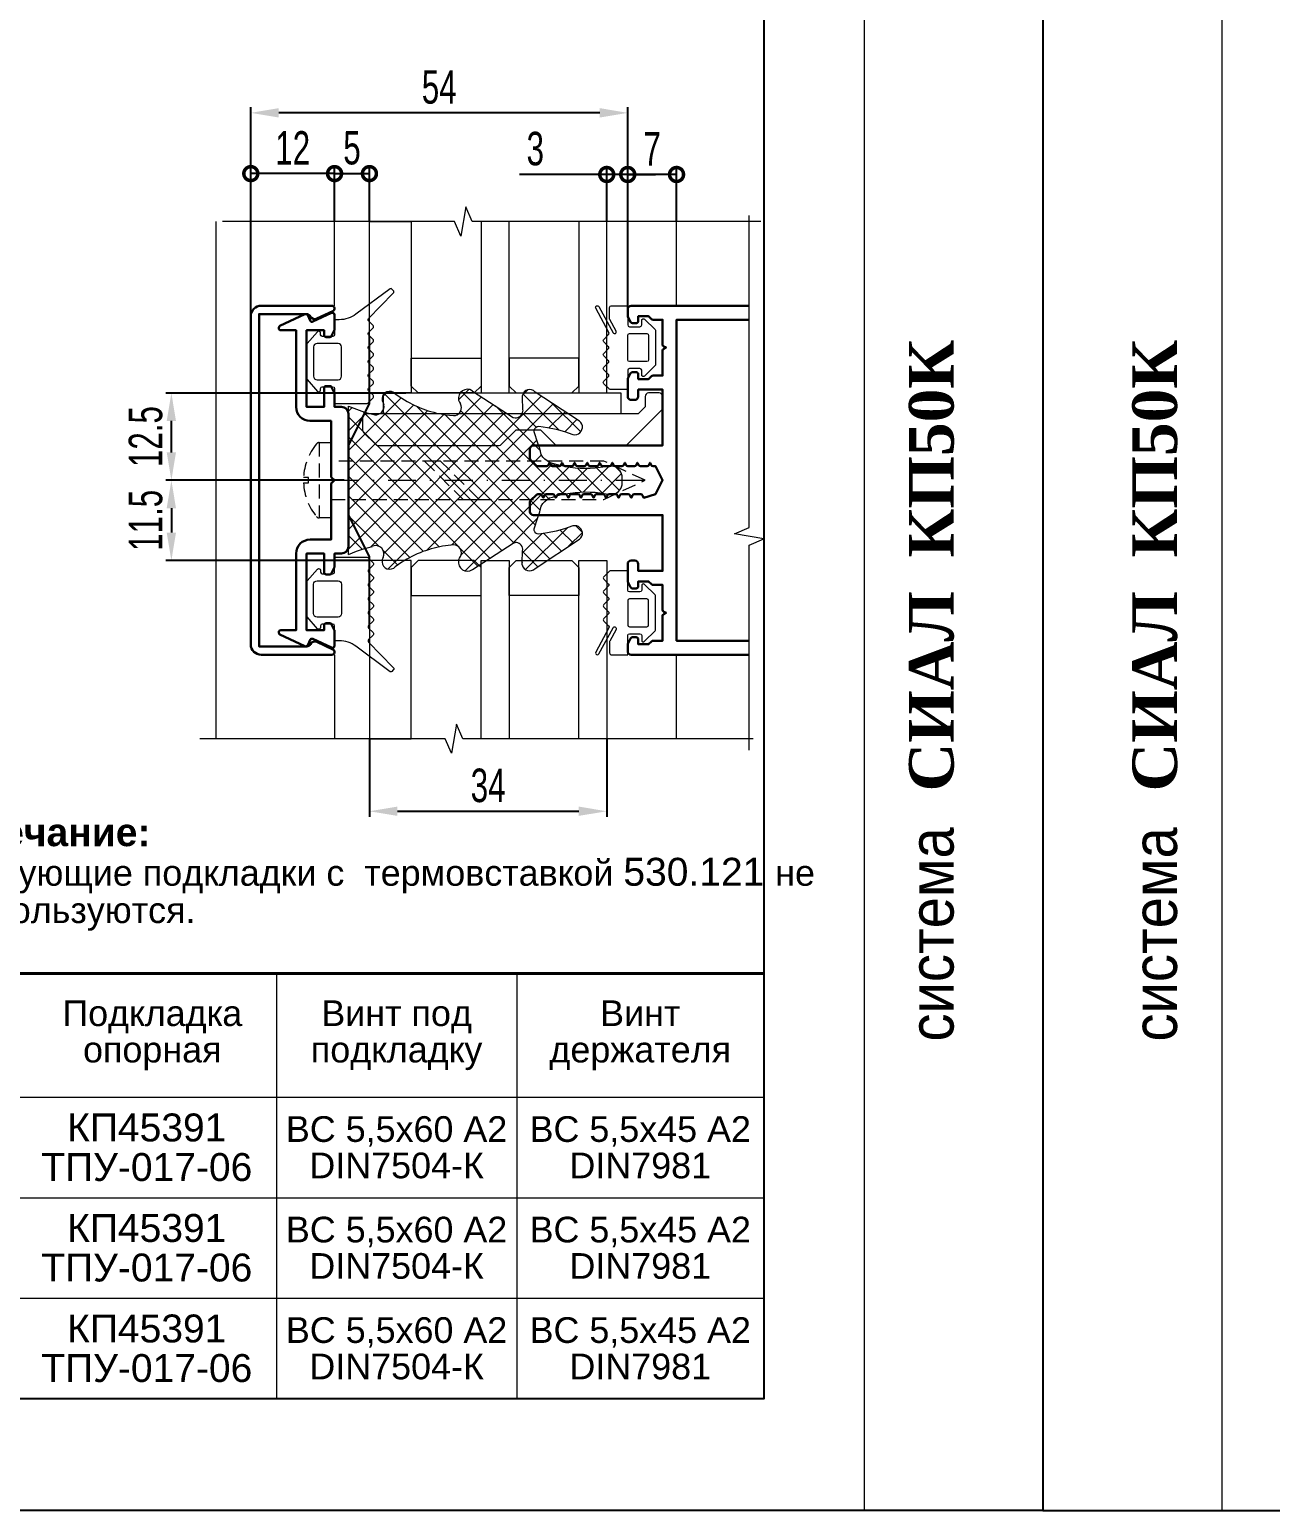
# Model space of a CAD drawing. Extents: x -37 to 8820, y -336 to 478.
# Drawn here: x 3059.3 to 3170.4, y 0 to 132.6 of the extents above; entities that cross this region are included whole.
import ezdxf
from ezdxf.enums import TextEntityAlignment as Align

# ---------------------------------------------------------------- set-up
doc = ezdxf.new("R2010")
doc.units = 0
doc.header["$LTSCALE"] = 5
doc.linetypes.add('DASHDOT', pattern=[1, 0.5, -0.25, 0, -0.25])
doc.linetypes.add('HIDDEN', pattern=[0.375, 0.25, -0.125])
doc.layers.get('0').update_dxf_attribs({"linetype": 'CONTINUOUS', "lineweight": 30})
doc.layers.get('DEFPOINTS').update_dxf_attribs({"linetype": 'CONTINUOUS'})
for name, color, linetype, lineweight in [('1', 6, 'DASHDOT', 13), ('2', 3, 'HIDDEN', 13), ('Dimentions', 5, 'CONTINUOUS', 15), ('Glass', 5, 'CONTINUOUS', 20), ('Ал подклад', 7, 'CONTINUOUS', 20), ('Герлен', 7, 'CONTINUOUS', 60), ('Зигзаг', 1, 'CONTINUOUS', 15), ('Конструкции', 252, 'CONTINUOUS', 20), ('Подкладки', 1, 'CONTINUOUS', 20), ('Рамки', 1, 'CONTINUOUS', 15), ('Текстовый', 7, 'CONTINUOUS', 9), ('Уплотнители', 1, 'CONTINUOUS', 20), ('Штриховка', 1, 'CONTINUOUS', 5)]:
    doc.layers.add(name, color=color, linetype=linetype, lineweight=lineweight)
doc.layers.add('Скрытые', color=14, linetype='CONTINUOUS', plot=False)
doc.styles.add('3', font='RUSS.SHX', dxfattribs={"width": 0.7, "height": 3})
doc.styles.add('Каталожный', font='arial.ttf', dxfattribs={"height": 2.5})
doc.styles.add('Фирм', font='arial.ttf', dxfattribs={"height": 3.5})
doc.styles.add('Фирм5', font='timesbd.ttf', dxfattribs={"height": 4})
doc.dimstyles.new('MX1_6', dxfattribs={"dimtxt": 3, "dimasz": 2.5, "dimexe": 0.5, "dimexo": 0, "dimgap": 0.8, "dimtad": 1, "dimlfac": 1.6, "dimdsep": 46, "dimtxsty": '3', "dimcen": 0, "dimclrd": 256, "dimclre": 256, "dimclrt": 256, "dimaunit": 1, "dimadec": 0, "dimazin": 0, "dimtfac": 1, "dimtmove": 0, "dimatfit": 1, "dimfxl": 1, "dimtvp": 1, "dimtolj": 1, "dimtzin": 0, "dimarcsym": 0})

# ---------------------------------------------------------------- blocks, each defined once
blk = doc.blocks.new('_DotSmall')
at = {"color": 0, "linetype": 'ByBlock', "const_width": 0.5}
blk.add_lwpolyline([(-0.0625, 0, 1), (0.0625, 0, 1)], format="xyb", close=True, dxfattribs=at)
blk = doc.blocks.new('*D1274')
at = {"layer": 'DEFPOINTS', "color": 0, "linetype": 'Continuous', "transparency": 16777216}
for p in [(3079.07, 119.7), (3086.57, 115.4), (3079.07, 105.45)]:
    blk.add_point(p, dxfattribs=at)
at = {"layer": 'Dimentions', "linetype": 'Continuous', "lineweight": -2, "transparency": 16777216}
for p, q in [((3079.07, 105.45), (3079.07, 120.2)), ((3086.57, 119.7), (3079.07, 119.7)), ((3086.57, 115.4), (3086.57, 120.2))]:
    blk.add_line(p, q, dxfattribs=at)
at = {"layer": 'Dimentions', "linetype": 'Continuous', "lineweight": -2, "transparency": 16777216, "xscale": 2.5, "yscale": 2.5, "zscale": 2.5, "rotation": 180}
blk.add_blockref('_DotSmall', (3079.07, 119.7), dxfattribs=at)
at = {"layer": 'Dimentions', "linetype": 'Continuous', "lineweight": -2, "transparency": 16777216, "xscale": 2.5, "yscale": 2.5, "zscale": 2.5}
blk.add_blockref('_DotSmall', (3086.57, 119.7), dxfattribs=at)
at = {"layer": 'Dimentions', "linetype": 'Continuous', "transparency": 16777216, "insert": (3082.82, 122), "char_height": 3, "attachment_point": 5, "style": '3'}
blk.add_mtext('\\A1;12', dxfattribs=at)
blk = doc.blocks.new('*D1275')
at = {"layer": 'DEFPOINTS', "color": 0, "linetype": 'Continuous', "transparency": 16777216}
for p in [(3112.82, 119.62), (3110.94, 115.4), (3112.82, 107.55)]:
    blk.add_point(p, dxfattribs=at)
at = {"layer": 'Dimentions', "linetype": 'Continuous', "lineweight": -2, "transparency": 16777216}
for p, q in [((3110.94, 119.62), (3103.14, 119.62)), ((3110.94, 115.4), (3110.94, 120.12)), ((3112.82, 119.62), (3110.94, 119.62)), ((3112.82, 107.55), (3112.82, 120.12)), ((3112.82, 119.62), (3115.32, 119.62))]:
    blk.add_line(p, q, dxfattribs=at)
at = {"layer": 'Dimentions', "linetype": 'Continuous', "lineweight": -2, "transparency": 16777216, "xscale": 2.5, "yscale": 2.5, "zscale": 2.5}
blk.add_blockref('_DotSmall', (3110.94, 119.62), dxfattribs=at)
at = {"layer": 'Dimentions', "linetype": 'Continuous', "lineweight": -2, "transparency": 16777216, "xscale": 2.5, "yscale": 2.5, "zscale": 2.5, "rotation": 180}
blk.add_blockref('_DotSmall', (3112.82, 119.62), dxfattribs=at)
at = {"layer": 'Dimentions', "linetype": 'Continuous', "transparency": 16777216, "insert": (3104.54, 121.92), "char_height": 3, "attachment_point": 5, "style": '3'}
blk.add_mtext('\\A1;3', dxfattribs=at)
blk = doc.blocks.new('*D1276')
at = {"layer": 'DEFPOINTS', "color": 0, "linetype": 'Continuous', "transparency": 16777216}
for p in [(3079.07, 125.14), (3079.07, 115.4), (3112.82, 115.4)]:
    blk.add_point(p, dxfattribs=at)
at = {"layer": 'Dimentions', "linetype": 'Continuous', "lineweight": -2, "transparency": 16777216}
for p, q in [((3079.07, 115.4), (3079.07, 125.64)), ((3110.32, 125.14), (3081.57, 125.14)), ((3112.82, 115.4), (3112.82, 125.64))]:
    blk.add_line(p, q, dxfattribs=at)
at = {"layer": 'Dimentions', "linetype": 'Continuous', "transparency": 16777216}
for points in [[(3081.57, 125.56), (3081.57, 124.72), (3079.07, 125.14)], [(3110.32, 125.56), (3110.32, 124.72), (3112.82, 125.14)]]:
    blk.add_solid(points, dxfattribs=at)
at = {"layer": 'Dimentions', "linetype": 'Continuous', "transparency": 16777216, "insert": (3095.94, 127.44), "char_height": 3, "attachment_point": 5, "style": '3'}
blk.add_mtext('\\A1;54', dxfattribs=at)
blk = doc.blocks.new('*D1277')
at = {"layer": 'DEFPOINTS', "color": 0, "linetype": 'Continuous', "transparency": 16777216}
for p in [(3089.69, 69.09), (3110.94, 69.09), (3110.94, 62.6)]:
    blk.add_point(p, dxfattribs=at)
at = {"layer": 'Dimentions', "linetype": 'Continuous', "lineweight": -2, "transparency": 16777216}
for p, q in [((3089.69, 69.09), (3089.69, 62.1)), ((3110.94, 69.09), (3110.94, 62.1)), ((3092.19, 62.6), (3108.44, 62.6))]:
    blk.add_line(p, q, dxfattribs=at)
at = {"layer": 'Dimentions', "linetype": 'Continuous', "transparency": 16777216}
for points in [[(3092.19, 63.02), (3092.19, 62.19), (3089.69, 62.6)], [(3108.44, 63.02), (3108.44, 62.19), (3110.94, 62.6)]]:
    blk.add_solid(points, dxfattribs=at)
at = {"layer": 'Dimentions', "linetype": 'Continuous', "transparency": 16777216, "insert": (3100.32, 64.9), "char_height": 3, "attachment_point": 5, "style": '3'}
blk.add_mtext('\\A1;34', dxfattribs=at)
blk = doc.blocks.new('*D1278')
at = {"layer": 'DEFPOINTS', "color": 0, "linetype": 'Continuous', "transparency": 16777216}
for p in [(3089.69, 119.7), (3086.57, 115.4), (3089.69, 115.4)]:
    blk.add_point(p, dxfattribs=at)
at = {"layer": 'Dimentions', "linetype": 'Continuous', "lineweight": -2, "transparency": 16777216}
for p, q in [((3086.57, 115.4), (3086.57, 120.2)), ((3086.57, 119.7), (3089.69, 119.7)), ((3089.69, 115.4), (3089.69, 120.2))]:
    blk.add_line(p, q, dxfattribs=at)
at = {"layer": 'Dimentions', "linetype": 'Continuous', "lineweight": -2, "transparency": 16777216, "xscale": 2.5, "yscale": 2.5, "zscale": 2.5, "rotation": 180}
blk.add_blockref('_DotSmall', (3086.57, 119.7), dxfattribs=at)
at = {"layer": 'Dimentions', "linetype": 'Continuous', "lineweight": -2, "transparency": 16777216, "xscale": 2.5, "yscale": 2.5, "zscale": 2.5}
blk.add_blockref('_DotSmall', (3089.69, 119.7), dxfattribs=at)
at = {"layer": 'Dimentions', "linetype": 'Continuous', "transparency": 16777216, "insert": (3088.13, 122), "char_height": 3, "attachment_point": 5, "style": '3'}
blk.add_mtext('\\A1;5', dxfattribs=at)
blk = doc.blocks.new('*D1279')
at = {"layer": 'DEFPOINTS', "color": 0, "linetype": 'Continuous', "transparency": 16777216}
for p in [(3112.82, 119.62), (3112.82, 115.4), (3117.19, 115.4)]:
    blk.add_point(p, dxfattribs=at)
at = {"layer": 'Dimentions', "linetype": 'Continuous', "lineweight": -2, "transparency": 16777216}
for p, q in [((3112.82, 115.4), (3112.82, 120.12)), ((3117.19, 119.62), (3112.82, 119.62)), ((3117.19, 115.4), (3117.19, 120.12))]:
    blk.add_line(p, q, dxfattribs=at)
at = {"layer": 'Dimentions', "linetype": 'Continuous', "lineweight": -2, "transparency": 16777216, "xscale": 2.5, "yscale": 2.5, "zscale": 2.5, "rotation": 180}
blk.add_blockref('_DotSmall', (3112.82, 119.62), dxfattribs=at)
at = {"layer": 'Dimentions', "linetype": 'Continuous', "lineweight": -2, "transparency": 16777216, "xscale": 2.5, "yscale": 2.5, "zscale": 2.5}
blk.add_blockref('_DotSmall', (3117.19, 119.62), dxfattribs=at)
at = {"layer": 'Dimentions', "linetype": 'Continuous', "transparency": 16777216, "insert": (3115, 121.92), "char_height": 3, "attachment_point": 5, "style": '3'}
blk.add_mtext('\\A1;7', dxfattribs=at)
blk = doc.blocks.new('*D1282')
at = {"layer": 'DEFPOINTS', "color": 0, "linetype": 'Continuous', "transparency": 16777216}
for p in [(3071.96, 100.05), (3092.95, 100.05), (3087.43, 92.24)]:
    blk.add_point(p, dxfattribs=at)
at = {"layer": 'Dimentions', "linetype": 'Continuous', "lineweight": -2, "transparency": 16777216}
for p, q in [((3092.95, 100.05), (3071.46, 100.05)), ((3071.96, 94.74), (3071.96, 97.55)), ((3087.43, 92.24), (3071.46, 92.24))]:
    blk.add_line(p, q, dxfattribs=at)
at = {"layer": 'Dimentions', "linetype": 'Continuous', "transparency": 16777216}
for points in [[(3071.54, 97.55), (3072.37, 97.55), (3071.96, 100.05)], [(3071.54, 94.74), (3072.37, 94.74), (3071.96, 92.24)]]:
    blk.add_solid(points, dxfattribs=at)
at = {"layer": 'Dimentions', "linetype": 'Continuous', "transparency": 16777216, "insert": (3069.66, 96.15), "char_height": 3, "attachment_point": 5, "rotation": 90, "style": '3'}
blk.add_mtext('\\A1;12.5', dxfattribs=at)
blk = doc.blocks.new('*D1283')
at = {"layer": 'DEFPOINTS', "color": 0, "linetype": 'Continuous', "transparency": 16777216}
for p in [(3087.43, 92.24), (3071.96, 85.05), (3089.69, 85.05)]:
    blk.add_point(p, dxfattribs=at)
at = {"layer": 'Dimentions', "linetype": 'Continuous', "lineweight": -2, "transparency": 16777216}
for p, q in [((3087.43, 92.24), (3071.46, 92.24)), ((3071.96, 89.74), (3071.96, 87.55)), ((3089.69, 85.05), (3071.46, 85.05))]:
    blk.add_line(p, q, dxfattribs=at)
at = {"layer": 'Dimentions', "linetype": 'Continuous', "transparency": 16777216}
for points in [[(3071.54, 89.74), (3072.37, 89.74), (3071.96, 92.24)], [(3071.54, 87.55), (3072.37, 87.55), (3071.96, 85.05)]]:
    blk.add_solid(points, dxfattribs=at)
at = {"layer": 'Dimentions', "linetype": 'Continuous', "transparency": 16777216, "insert": (3069.66, 88.65), "char_height": 3, "attachment_point": 5, "rotation": 90, "style": '3'}
blk.add_mtext('\\A1;11.5', dxfattribs=at)
blk = doc.blocks.new('1')
at = {"layer": 'Уплотнители'}
blk.add_line((0, -6.64), (0, 6.64), dxfattribs=at)
for points in [[(11.11, 7.99), (14.75, 5.62), (14.91, 5.58)], [(0, 6.64), (0.71, 6.35), (1.43, 6.11), (2.16, 5.92), (2.35, 5.86)], [(3.02, 7.1), (3.09, 6.94), (3.16, 6.75)], [(4.05, 7.86), (4.19, 7.75), (4.77, 7.35)], [(9.86, 7.17), (9.93, 6.98), (10.03, 6.83)], [(15.56, 7.56), (15.55, 7.37), (15.59, 6.35), (15.6, 6.19)], [(15.55, 7.37), (15.55, 7.36)], [(20.79, 5.16), (20.68, 5.28), (16.72, 7.9)], [(8.69, 5.86), (9.4, 5.8), (9.58, 5.81)], [(14.75, 5.62), (14.75, 5.6)], [(15.59, 6.35), (15.59, 6.34)], [(24.51, -0.23), (24.49, 0), (24.51, 0.23)], [(24.49, 0), (24.49, -0.01)], [(17.26, -2.31), (17.26, -2.33)], [(16.95, -3.33), (16.95, -3.35)], [(16.61, -4.34), (16.61, -4.35)], [(16.72, -7.9), (20.68, -5.28), (20.79, -5.16)], [(0, -6.64), (0.71, -6.35), (1.43, -6.11), (2.16, -5.92)], [(9.58, -5.81), (9.4, -5.78), (8.69, -5.86)], [(11.11, -7.99), (14.75, -5.62), (14.91, -5.58)], [(15.56, -7.56), (15.55, -7.37), (15.59, -6.35), (15.6, -6.18)], [(15.59, -6.35), (15.59, -6.37)], [(3.09, -6.94), (3.09, -6.92), (3.02, -7.1)], [(4.77, -7.35), (4.19, -7.75), (4.05, -7.86)], [(9.86, -7.17), (9.93, -6.98), (10.03, -6.83)], [(15.55, -7.37), (15.55, -7.39)]]:
    blk.add_lwpolyline(points, dxfattribs=at)
for points in [[(23.72, 1.24), (23.49, 1.27), (23.26, 1.24), (22.54, 1.13, -0.091156), (18.95, 1.32), (18.26, 1.51), (18.01, 1.59), (17.78, 1.73), (17.58, 1.89), (17.4, 2.08), (17.26, 2.31), (17.13, 2.83), (16.95, 3.33), (16.61, 4.34), (16.62, 4.49), (16.68, 4.63), (16.76, 4.73), (16.9, 4.8), (17.03, 4.83), (17.81, 4.72), (18.58, 4.56), (19.34, 4.35), (20.09, 4.09), (20.26, 4.07), (20.43, 4.09)], [(20.43, -4.09), (20.26, -4.07), (20.09, -4.09), (19.34, -4.35), (18.58, -4.56), (17.81, -4.72), (17.03, -4.83), (16.9, -4.8), (16.76, -4.73), (16.68, -4.61), (16.62, -4.49), (16.61, -4.34), (16.95, -3.33), (17.13, -2.83), (17.26, -2.31), (17.4, -2.08), (17.58, -1.89), (17.78, -1.73), (18.01, -1.59), (18.26, -1.51), (18.95, -1.32, -0.091156), (22.54, -1.13), (23.26, -1.24), (23.49, -1.27), (23.72, -1.24)]]:
    blk.add_lwpolyline(points, format="xyb", dxfattribs=at)
blk.add_arc((2.45, -6.58), 0.725, 331.9967, 113.1643, dxfattribs=at)
for points in [[(4.05, 7.86), (3.48, 8.17), (2.91, 7.72), (3.02, 7.1)], [(11.11, 7.99), (10.51, 8.44), (9.7, 7.86), (9.86, 7.17)], [(16.72, 7.9), (16.3, 8.31), (15.68, 8.12), (15.56, 7.56)], [(2.35, 5.86), (2.82, 5.79), (3.3, 6.27), (3.16, 6.75)], [(4.77, 7.35), (6.04, 6.54), (7.22, 6.11), (8.69, 5.86)], [(9.58, 5.81), (10.02, 5.93), (10.24, 6.42), (10.03, 6.83)], [(14.91, 5.58), (15.25, 5.55), (15.6, 5.84), (15.6, 6.19)], [(20.43, 4.09), (20.89, 4.19), (21.12, 4.81), (20.79, 5.16)], [(24.51, 0.23), (24.53, 0.69), (24.16, 1.16), (23.72, 1.24)], [(23.72, -1.24), (24.2, -1.11), (24.51, -0.73), (24.51, -0.23)], [(20.79, -5.16), (21.12, -4.81), (20.89, -4.19), (20.43, -4.09)], [(8.69, -5.86), (7.3, -6.09), (5.95, -6.56), (4.77, -7.35)], [(10.03, -6.83), (10.23, -6.41), (10.04, -5.94), (9.58, -5.81)], [(15.6, -6.18), (15.59, -5.83), (15.25, -5.55), (14.91, -5.58)], [(3.02, -7.1), (2.91, -7.72), (3.48, -8.17), (4.05, -7.86)], [(9.86, -7.17), (9.7, -7.86), (10.51, -8.44), (11.11, -7.99)], [(15.56, -7.56), (15.66, -8.1), (16.34, -8.29), (16.72, -7.9)]]:
    blk.add_open_spline(points, degree=3, dxfattribs=at)

msp = doc.modelspace()

# ---------------------------------------------------------------- hatches: boundary and pattern name
at = {"layer": 'Штриховка', "lineweight": 5}
h = msp.add_hatch(dxfattribs=at)
h.set_pattern_fill('NET', color=256, scale=10, angle=45, style=0)
h.set_pattern_definition([(45, (-4016.2168, 2234.5156), (-0.88388348, 0.88388348), []), (135, (-4016.2168, 2234.5156), (-0.88388348, -0.88388348), [])])
edge = h.paths.add_edge_path()
edge.add_spline(control_points=[(3112.3303, 92.4734), (3112.3461, 92.9326), (3111.9813, 93.4016), (3111.5413, 93.4801)], knot_values=[0, 0, 0, 0, 1, 1, 1, 1], degree=3, periodic=0)
edge.add_line((3111.5413, 93.4801), (3111.31, 93.5073))
edge.add_line((3111.31, 93.5073), (3111.0788, 93.4801))
edge.add_line((3111.0788, 93.4801), (3110.3578, 93.3713))
edge.add_arc((3109.0801, 103.234), 9.9451, 256.547552, 277.381309, ccw=False)
edge.add_line((3106.7665, 93.5617), (3106.0727, 93.7522))
edge.add_line((3106.0727, 93.7522), (3105.8279, 93.8338))
edge.add_line((3105.8279, 93.8338), (3105.5966, 93.9698))
edge.add_line((3105.5966, 93.9698), (3105.3925, 94.1331))
edge.add_line((3105.3925, 94.1331), (3105.2157, 94.3235))
edge.add_line((3105.2157, 94.3235), (3105.0797, 94.5548))
edge.add_line((3105.0797, 94.5548), (3104.9436, 95.0717))
edge.add_line((3104.9436, 95.0717), (3104.7668, 95.575))
edge.add_line((3104.7668, 95.575), (3104.4267, 96.5817))
edge.add_line((3104.4267, 96.5817), (3104.4403, 96.7313))
edge.add_line((3104.4403, 96.7313), (3104.4947, 96.8673))
edge.add_line((3104.4947, 96.8673), (3104.5763, 96.9762))
edge.add_line((3104.5763, 96.9762), (3104.7124, 97.0442))
edge.add_line((3104.7124, 97.0442), (3104.8484, 97.0714))
edge.add_line((3104.8484, 97.0714), (3105.6238, 96.9626))
edge.add_line((3105.6238, 96.9626), (3106.3992, 96.7993))
edge.add_line((3106.3992, 96.7993), (3107.161, 96.5953))
edge.add_line((3107.161, 96.5953), (3107.9092, 96.3368))
edge.add_line((3107.9092, 96.3368), (3108.0724, 96.3096))
edge.add_line((3108.0724, 96.3096), (3108.2493, 96.3368))
edge.add_spline(control_points=[(3108.2493, 96.3368), (3108.7041, 96.4359), (3108.9335, 97.0478), (3108.6029, 97.3979)], knot_values=[0, 0, 0, 0, 1, 1, 1, 1], degree=3, periodic=0)
edge.add_line((3108.6029, 97.3979), (3108.4941, 97.5203))
edge.add_line((3108.4941, 97.5203), (3104.5355, 100.1457))
edge.add_spline(control_points=[(3104.5355, 100.1457), (3104.1206, 100.5495), (3103.5005, 100.358), (3103.3792, 99.8057)], knot_values=[0, 0, 0, 0, 1, 1, 1, 1], degree=3, periodic=0)
edge.add_line((3103.3792, 99.8057), (3103.3656, 99.6152))
edge.add_line((3103.3656, 99.6152), (3103.4065, 98.595))
edge.add_line((3103.4065, 98.595), (3103.4201, 98.4317))
edge.add_spline(control_points=[(3103.4201, 98.4317), (3103.4214, 98.0796), (3103.0698, 97.7894), (3102.7263, 97.8196)], knot_values=[0, 0, 0, 0, 1, 1, 1, 1], degree=3, periodic=0)
edge.add_line((3102.7397, 97.8162), (3102.563, 97.8604))
edge.add_line((3102.563, 97.8604), (3098.9309, 100.2274))
edge.add_spline(control_points=[(3098.9309, 100.2274), (3098.3319, 100.6819), (3097.5132, 100.1022), (3097.6794, 99.4112)], knot_values=[0, 0, 0, 0, 1, 1, 1, 1], degree=3, periodic=0)
edge.add_line((3097.6794, 99.4112), (3097.7474, 99.2207))
edge.add_line((3097.7474, 99.2207), (3097.8427, 99.0711))
edge.add_spline(control_points=[(3097.8427, 99.0711), (3098.0578, 98.6607), (3097.8402, 98.176), (3097.3938, 98.0508)], knot_values=[0, 0, 0, 0, 1, 1, 1, 1], degree=3, periodic=0)
edge.add_line((3097.4052, 98.0517), (3097.2169, 98.0372))
edge.add_line((3097.2169, 98.0372), (3096.5095, 98.1052))
edge.add_spline(control_points=[(3096.5095, 98.1052), (3095.0333, 98.356), (3093.856, 98.7775), (3092.5918, 99.588)], knot_values=[0, 0, 0, 0, 1, 1, 1, 1], degree=3, periodic=0)
edge.add_line((3092.5918, 99.588), (3092.0068, 99.9961))
edge.add_line((3092.0068, 99.9961), (3091.8708, 100.1049))
edge.add_spline(control_points=[(3091.8708, 100.1049), (3091.2997, 100.4087), (3090.7301, 99.963), (3090.8369, 99.3431)], knot_values=[0, 0, 0, 0, 1, 1, 1, 1], degree=3, periodic=0)
edge.add_line((3090.8369, 99.3431), (3090.9049, 99.1799))
edge.add_line((3090.9049, 99.1799), (3090.973, 98.9895))
edge.add_spline(control_points=[(3090.973, 98.9895), (3091.121, 98.5163), (3090.6374, 98.0329), (3090.1704, 98.1052)], knot_values=[0, 0, 0, 0, 1, 1, 1, 1], degree=3, periodic=0)
edge.add_line((3090.1849, 98.1011), (3089.9799, 98.1597))
edge.add_line((3089.9799, 98.1597), (3089.2453, 98.3501))
edge.add_line((3089.2453, 98.3501), (3088.5244, 98.595))
edge.add_line((3088.5244, 98.595), (3087.817, 98.8806))
edge.add_line((3087.817, 98.8806), (3087.817, 85.6037))
edge.add_line((3087.817, 85.6037), (3088.5244, 85.8894))
edge.add_line((3088.5244, 85.8894), (3089.2453, 86.1343))
edge.add_line((3089.2453, 86.1343), (3089.9799, 86.3247))
edge.add_arc((3090.265, 85.6584), 0.7248, -28.003331, 113.164313, ccw=False)
edge.add_line((3090.9049, 85.3181), (3090.8369, 85.1412))
edge.add_spline(control_points=[(3090.8369, 85.1412), (3090.7301, 84.5214), (3091.2997, 84.0756), (3091.8708, 84.3794)], knot_values=[0, 0, 0, 0, 1, 1, 1, 1], degree=3, periodic=0)
edge.add_line((3091.8708, 84.3794), (3092.0068, 84.4883))
edge.add_line((3092.0068, 84.4883), (3092.5918, 84.8964))
edge.add_spline(control_points=[(3092.5918, 84.8964), (3093.7662, 85.6863), (3095.1204, 86.1476), (3096.5095, 86.3791)], knot_values=[0, 0, 0, 0, 1, 1, 1, 1], degree=3, periodic=0)
edge.add_line((3096.5095, 86.3791), (3097.2169, 86.4607))
edge.add_line((3097.2169, 86.4607), (3097.3938, 86.4335))
edge.add_spline(control_points=[(3097.3938, 86.4335), (3097.8581, 86.2977), (3098.0513, 85.8305), (3097.8427, 85.4133)], knot_values=[0, 0, 0, 0, 1, 1, 1, 1], degree=3, periodic=0)
edge.add_line((3097.8514, 85.427), (3097.7474, 85.2636))
edge.add_line((3097.7474, 85.2636), (3097.6794, 85.0732))
edge.add_spline(control_points=[(3097.6794, 85.0732), (3097.5132, 84.3821), (3098.3319, 83.8024), (3098.9309, 84.257)], knot_values=[0, 0, 0, 0, 1, 1, 1, 1], degree=3, periodic=0)
edge.add_line((3098.9309, 84.257), (3102.563, 86.624))
edge.add_line((3102.563, 86.624), (3102.7263, 86.6648))
edge.add_spline(control_points=[(3102.7263, 86.6648), (3103.0655, 86.6945), (3103.4119, 86.4124), (3103.4201, 86.0662)], knot_values=[0, 0, 0, 0, 1, 1, 1, 1], degree=3, periodic=0)
edge.add_line((3103.4215, 86.0852), (3103.4065, 85.8894))
edge.add_line((3103.4065, 85.8894), (3103.3656, 84.8691))
edge.add_line((3103.3656, 84.8691), (3103.3792, 84.6787))
edge.add_spline(control_points=[(3103.3792, 84.6787), (3103.4722, 84.1373), (3104.1587, 83.9502), (3104.5355, 84.3386)], knot_values=[0, 0, 0, 0, 1, 1, 1, 1], degree=3, periodic=0)
edge.add_line((3104.5355, 84.3386), (3108.4941, 86.9641))
edge.add_line((3108.4941, 86.9641), (3108.6029, 87.0865))
edge.add_spline(control_points=[(3108.6029, 87.0865), (3108.9335, 87.4366), (3108.7041, 88.0485), (3108.2493, 88.1476)], knot_values=[0, 0, 0, 0, 1, 1, 1, 1], degree=3, periodic=0)
edge.add_line((3108.2493, 88.1476), (3108.0724, 88.1748))
edge.add_line((3108.0724, 88.1748), (3107.9092, 88.1476))
edge.add_line((3107.9092, 88.1476), (3107.161, 87.8891))
edge.add_line((3107.161, 87.8891), (3106.3992, 87.685))
edge.add_line((3106.3992, 87.685), (3105.6238, 87.5218))
edge.add_line((3105.6238, 87.5218), (3104.8484, 87.413))
edge.add_line((3104.8484, 87.413), (3104.7124, 87.4402))
edge.add_line((3104.7124, 87.4402), (3104.5763, 87.5082))
edge.add_line((3104.5763, 87.5082), (3104.4947, 87.6306))
edge.add_line((3104.4947, 87.6306), (3104.4403, 87.7531))
edge.add_line((3104.4403, 87.7531), (3104.4267, 87.9027))
edge.add_line((3104.4267, 87.9027), (3104.7668, 88.9094))
edge.add_line((3104.7668, 88.9094), (3104.9436, 89.4127))
edge.add_line((3104.9436, 89.4127), (3105.0797, 89.9296))
edge.add_line((3105.0797, 89.9296), (3105.2157, 90.1609))
edge.add_line((3105.2157, 90.1609), (3105.3925, 90.3513))
edge.add_line((3105.3925, 90.3513), (3105.5966, 90.5146))
edge.add_line((3105.5966, 90.5146), (3105.8279, 90.6506))
edge.add_line((3105.8279, 90.6506), (3106.0727, 90.7322))
edge.add_line((3106.0727, 90.7322), (3106.7665, 90.9227))
edge.add_arc((3109.0801, 81.2504), 9.9451, 82.618691, 103.452448, ccw=False)
edge.add_line((3110.3578, 91.1131), (3111.0788, 91.0043))
edge.add_line((3111.0788, 91.0043), (3111.31, 90.9771))
edge.add_line((3111.31, 90.9771), (3111.5413, 91.0043))
edge.add_spline(control_points=[(3111.5413, 91.0043), (3112.0165, 91.1367), (3112.3257, 91.5094), (3112.3303, 92.0109)], knot_values=[0, 0, 0, 0, 1, 1, 1, 1], degree=3, periodic=0)
edge.add_line((3112.3303, 92.0109), (3112.3031, 92.2422))
edge.add_line((3112.3031, 92.2422), (3112.3303, 92.4734))

# ---------------------------------------------------------------- linework, layer by layer
for points in [[(3079.067, 77.5547), (3079.067, 106.9297, -0.41421356), (3080.0045, 107.8672), (3086.317, 107.8672, -0.80258485), (3086.4226, 107.3906), (3084.986, 106.7207, -0.40155944), (3084.4129, 106.9153, 0.27973928), (3084.0803, 107.1172), (3079.817, 107.1172), (3079.817, 77.3672), (3084.0803, 77.3672, 0.27973928), (3084.4129, 77.5691, -0.40155944), (3084.986, 77.7637), (3086.4226, 77.0938, -0.80258485), (3086.317, 76.6172), (3080.0045, 76.6172, -0.41421356)], [(3083.913, 107.0996, -0.41421356), (3084.1622, 107.0089), (3084.3822, 106.5371, 0.41421356), (3084.6314, 106.4464), (3086.3002, 107.2246, -0.54861879), (3086.567, 107.0547), (3086.567, 105.7239, -0.11643382), (3086.5472, 105.6401), (3086.3063, 105.1583, -0.28407904), (3086.1386, 105.0547), (3085.817, 105.0547, -0.41421356), (3085.6295, 105.2422), (3085.6295, 105.6797), (3084.067, 105.6797), (3084.067, 98.8047), (3085.6295, 98.8047), (3085.6295, 100.4922, -0.41421356), (3085.817, 100.6797), (3086.1386, 100.6797, -0.28407904), (3086.3063, 100.576), (3086.5472, 100.0943, -0.11643382), (3086.567, 100.0104), (3086.567, 98.8047), (3087.192, 98.8047, -0.41421356), (3087.817, 98.1797), (3087.817, 86.3047, -0.41421356), (3087.192, 85.6797), (3086.567, 85.6797), (3086.567, 84.4739, -0.11643382), (3086.5472, 84.3901), (3086.3063, 83.9083, -0.28407904), (3086.1386, 83.8047), (3085.817, 83.8047, -0.41421356), (3085.6295, 83.9922), (3085.6295, 85.6797), (3084.067, 85.6797), (3084.067, 78.8047), (3085.6295, 78.8047), (3085.6295, 79.2422, -0.41421356), (3085.817, 79.4297), (3086.1386, 79.4297, -0.28407904), (3086.3063, 79.326), (3086.5472, 78.8443, -0.11643382), (3086.567, 78.7604), (3086.567, 77.4297, -0.54861879), (3086.3002, 77.2597), (3084.6314, 78.0379, 0.41421356), (3084.3822, 77.9472), (3084.1622, 77.4754, -0.41421356), (3083.913, 77.3847), (3081.6752, 78.4283, -0.29147342), (3081.567, 78.5982), (3081.567, 78.6172, -0.41421356), (3081.7545, 78.8047), (3083.1295, 78.8047), (3083.1295, 85.6797, -0.41421356), (3084.3795, 86.9297), (3086.2545, 86.9297), (3086.2545, 91.852, -0.19891237), (3086.3094, 91.9846), (3086.567, 92.2422), (3086.3094, 92.4998, -0.19891237), (3086.2545, 92.6323), (3086.2545, 97.5547), (3084.3795, 97.5547, -0.41421356), (3083.1295, 98.8047), (3083.1295, 105.6797), (3081.7545, 105.6797, -0.41421356), (3081.567, 105.8672), (3081.567, 105.8862, -0.29147342), (3081.6752, 106.0561)]]:
    msp.add_lwpolyline(points, format="xyb", close=True)
msp.add_lwpolyline([(3123.6821, 76.6172), (3113.1295, 76.6172, -0.41421356), (3112.817, 76.9297), (3112.817, 77.5104, -0.11643382), (3112.8368, 77.5943), (3113.0777, 78.076, -0.28407904), (3113.2454, 78.1797), (3113.567, 78.1797, -0.41421356), (3113.7545, 77.9922), (3113.7545, 77.5547), (3114.692, 77.5547), (3114.9496, 77.8123, -0.19891237), (3115.0821, 77.8672), (3115.942, 77.8672), (3115.942, 80.095, -0.28407904), (3116.0456, 80.2628), (3116.2545, 80.3672), (3116.0456, 80.4716, -0.28407904), (3115.942, 80.6393), (3115.942, 82.8672), (3115.0821, 82.8672, -0.19891237), (3114.9496, 82.9221), (3114.692, 83.1797), (3113.7545, 83.1797), (3113.7545, 82.7422, -0.41421356), (3113.567, 82.5547), (3113.2454, 82.5547, -0.28407904), (3113.0777, 82.6583), (3112.8368, 83.1401, -0.11643382), (3112.817, 83.2239), (3112.817, 84.7422, -0.41421356), (3113.1295, 85.0547), (3113.442, 85.0547, -0.41421356), (3113.7545, 84.7422), (3113.7545, 84.1172), (3115.942, 84.1172), (3115.942, 89.1172), (3104.3795, 89.1172, -0.41421356), (3104.067, 89.4297), (3104.067, 90.2895, -0.19891237), (3104.1219, 90.4221), (3104.6371, 90.9373, -0.19891237), (3104.7696, 90.9922), (3104.9823, 90.9922, -0.28407904), (3105.15, 90.8885), (3105.2545, 90.6797), (3105.3589, 90.8885, -0.28407904), (3105.5266, 90.9922), (3106.1073, 90.9922, -0.28407904), (3106.275, 90.8885), (3106.3795, 90.6797), (3106.4839, 90.8885, -0.28407904), (3106.6516, 90.9922), (3107.2323, 90.9922, -0.28407904), (3107.4, 90.8885), (3107.5045, 90.6797), (3107.6089, 90.8885, -0.28407904), (3107.7766, 90.9922), (3108.3573, 90.9922, -0.28407904), (3108.525, 90.8885), (3108.6295, 90.6797), (3108.7339, 90.8885, -0.28407904), (3108.9016, 90.9922), (3109.4823, 90.9922, -0.28407904), (3109.65, 90.8885), (3109.7545, 90.6797), (3109.8589, 90.8885, -0.28407904), (3110.0266, 90.9922), (3110.6073, 90.9922, -0.28407904), (3110.775, 90.8885), (3110.8795, 90.6797), (3110.9839, 90.8885, -0.28407904), (3111.1516, 90.9922), (3111.7323, 90.9922, -0.28407904), (3111.9, 90.8885), (3112.0045, 90.6797), (3112.1089, 90.8885, -0.28407904), (3112.2766, 90.9922), (3112.8573, 90.9922, -0.28407904), (3113.025, 90.8885), (3113.1295, 90.6797), (3113.2339, 90.8885, -0.28407904), (3113.4016, 90.9922), (3113.9823, 90.9922, -0.28407904), (3114.15, 90.8885), (3114.2545, 90.6797), (3115.317, 90.9922), (3115.942, 92.2422), (3115.317, 93.4922), (3115.0891, 93.4922, -0.28407904), (3114.9214, 93.5958), (3114.817, 93.8047), (3114.7125, 93.5958, -0.28407904), (3114.5448, 93.4922), (3113.9641, 93.4922, -0.28407904), (3113.7964, 93.5958), (3113.692, 93.8047), (3113.5875, 93.5958, -0.28407904), (3113.4198, 93.4922), (3112.8391, 93.4922, -0.28407904), (3112.6714, 93.5958), (3112.567, 93.8047), (3112.4625, 93.5958, -0.28407904), (3112.2948, 93.4922), (3111.7141, 93.4922, -0.28407904), (3111.5464, 93.5958), (3111.442, 93.8047), (3111.3375, 93.5958, -0.28407904), (3111.1698, 93.4922), (3110.5891, 93.4922, -0.28407904), (3110.4214, 93.5958), (3110.317, 93.8047), (3110.2125, 93.5958, -0.28407904), (3110.0448, 93.4922), (3109.4641, 93.4922, -0.28407904), (3109.2964, 93.5958), (3109.192, 93.8047), (3109.0875, 93.5958, -0.28407904), (3108.9198, 93.4922), (3108.3391, 93.4922, -0.28407904), (3108.1714, 93.5958), (3108.067, 93.8047), (3107.9625, 93.5958, -0.28407904), (3107.7948, 93.4922), (3107.2141, 93.4922, -0.28407904), (3107.0464, 93.5958), (3106.942, 93.8047), (3106.8375, 93.5958, -0.28407904), (3106.6698, 93.4922), (3106.0891, 93.4922, -0.28407904), (3105.9214, 93.5958), (3105.817, 93.8047), (3105.7125, 93.5958, -0.28407904), (3105.5448, 93.4922), (3104.7696, 93.4922, -0.19891237), (3104.6371, 93.5471), (3104.1219, 94.0623, -0.19891237), (3104.067, 94.1948), (3104.067, 95.0547, -0.41421356), (3104.3795, 95.3672), (3115.942, 95.3672), (3115.942, 100.3672), (3113.7545, 100.3672), (3113.7545, 99.7422, -0.41421356), (3113.442, 99.4297), (3113.1295, 99.4297, -0.41421356), (3112.817, 99.7422), (3112.817, 101.2604, -0.11643382), (3112.8368, 101.3443), (3113.0777, 101.826, -0.28407904), (3113.2454, 101.9297), (3113.567, 101.9297, -0.41421356), (3113.7545, 101.7422), (3113.7545, 101.3047), (3114.692, 101.3047), (3114.9496, 101.5623, -0.19891237), (3115.0821, 101.6172), (3115.942, 101.6172), (3115.942, 103.845, -0.28407904), (3116.0456, 104.0128), (3116.2545, 104.1172), (3116.0456, 104.2216, -0.28407904), (3115.942, 104.3893), (3115.942, 106.6172), (3115.0821, 106.6172, -0.19891237), (3114.9496, 106.6721), (3114.692, 106.9297), (3113.7545, 106.9297), (3113.7545, 106.4922, -0.41421356), (3113.567, 106.3047), (3113.2454, 106.3047, -0.28407904), (3113.0777, 106.4083), (3112.8368, 106.8901, -0.11643382), (3112.817, 106.9739), (3112.817, 107.5547, -0.41421356), (3113.1295, 107.8672), (3123.6821, 107.8672)], format="xyb")
msp.add_lwpolyline([(3123.6821, 77.8672), (3117.192, 77.8672), (3117.192, 106.6172), (3123.6821, 106.6172)])
at = {"layer": '1'}
msp.add_line((3086.2545, 92.2422), (3114.3795, 92.2422), dxfattribs=at)
at = {"layer": '2'}
msp.add_line((3085.1984, 95.6172), (3085.1984, 88.8672), dxfattribs=at)
msp.add_lwpolyline([(3083.7916, 92.4878, -0.16184886), (3084.9574, 95.5035, -0.22388754), (3085.1984, 95.6172), (3086.2545, 95.6172), (3086.2545, 88.8672), (3085.1984, 88.8672, -0.22388754), (3084.9574, 88.9808, -0.16184886), (3083.7916, 91.9966), (3084.2293, 91.9966), (3084.2293, 92.4878)], format="xyb", close=True, dxfattribs=at)
for points in [[(3086.2545, 90.5234), (3110.6936, 90.5234), (3114.3795, 92.2422), (3110.6936, 93.9609), (3086.2545, 93.9609)], [(3094.6329, 93.9609), (3098.0704, 90.5234), (3099.5027, 90.5234), (3096.0652, 93.9609)]]:
    msp.add_lwpolyline(points, close=True, dxfattribs=at)
at = {"layer": 'Dimentions', "linetype": 'Continuous'}
for p, q in [((3134, 297), (3134, 0)), ((3166, 297), (3166, 0))]:
    msp.add_line(p, q, dxfattribs=at)
at = {"layer": 'Glass'}
for points in [[(3093.442, 115.3974), (3093.442, 100.0547), (3089.692, 100.0547), (3089.692, 115.3974)], [(3099.692, 115.3974), (3099.692, 100.0547), (3102.192, 100.0547), (3102.192, 115.3974)], [(3108.442, 115.3974), (3108.442, 100.0547), (3110.942, 100.0547), (3110.942, 115.3974)], [(3099.067, 100.0547), (3094.067, 100.0547), (3093.442, 100.6797), (3093.442, 103.1797), (3099.692, 103.1797), (3099.692, 100.6797)], [(3102.817, 100.0547), (3107.817, 100.0547), (3108.442, 100.6797), (3108.442, 103.1797), (3102.192, 103.1797), (3102.192, 100.6797)], [(3093.442, 69.0869), (3093.442, 85.0547), (3089.692, 85.0547), (3089.692, 69.0869)], [(3099.067, 85.0547), (3094.067, 85.0547), (3093.442, 84.4297), (3093.442, 81.9297), (3099.692, 81.9297), (3099.692, 84.4297)], [(3099.692, 69.0869), (3099.692, 85.0547), (3102.192, 85.0547), (3102.192, 69.0869)], [(3102.817, 85.0547), (3107.817, 85.0547), (3108.442, 84.4297), (3108.442, 81.9297), (3102.192, 81.9297), (3102.192, 84.4297)], [(3108.442, 69.0869), (3108.442, 85.0547), (3110.942, 85.0547), (3110.942, 69.0869)]]:
    msp.add_lwpolyline(points, close=True, dxfattribs=at)
at = {"layer": 'Ал подклад'}
msp.add_lwpolyline([(3106.5144, 95.3672), (3112.5803, 95.3672, 0.19891237), (3112.8013, 95.4587), (3115.8504, 98.5079, 0.19891237), (3115.942, 98.7289), (3115.942, 99.7422, 0.41421356), (3115.6295, 100.0547), (3114.692, 100.0547, 0.41421356), (3114.3795, 99.7422), (3114.3795, 98.8047), (3113.7545, 98.1797), (3089.3795, 98.1797, 0.41421356), (3089.067, 97.8672), (3089.067, 96.7466, 0.19891237), (3089.1585, 96.5257), (3090.2254, 95.4587, 0.19891237), (3090.4464, 95.3672), (3101.3081, 95.3672, 0.19891237), (3101.5291, 95.4587), (3102.817, 96.7466), (3105.0055, 96.7466), (3106.2934, 95.4587, 0.19891237)], format="xyb", close=True, dxfattribs=at)
at = {"layer": 'Герлен', "lineweight": 40}
msp.add_line((2960, 48.0868), (3125, 48.0868), dxfattribs=at)
at = {"layer": 'Герлен', "ltscale": 2, "const_width": 0.1875}
msp.add_lwpolyline([(3089.692, 105.1797), (3089.692, 99.1172), (3087.817, 95.3672), (3087.817, 89.1172), (3089.692, 85.3672), (3089.692, 79.3047)], dxfattribs=at)
at = {"layer": 'Зигзаг'}
for points in [[(3124.7426, 115.3974), (3098.9048, 115.3974), (3098.324, 116.7153), (3097.8884, 114.1026), (3097.3059, 115.3974), (3076.5503, 115.3974)], [(3123.6821, 68.0705), (3123.6821, 86.4154), (3125, 86.9962), (3122.3873, 87.4319), (3123.6821, 88.0143), (3123.6821, 115.941)], [(3124.0385, 69.0869), (3098.0669, 69.0869), (3097.4861, 70.4048), (3097.0504, 67.7921), (3096.4679, 69.0869), (3074.5054, 69.0869)]]:
    msp.add_lwpolyline(points, dxfattribs=at)
at = {"layer": 'Конструкции'}
for p, q in [((3086.567, 107.8672), (3086.567, 115.3974)), ((3117.192, 107.8672), (3117.192, 115.3974)), ((3086.567, 76.6172), (3086.567, 69.0869)), ((3117.192, 69.0869), (3117.192, 76.6172))]:
    msp.add_line(p, q, dxfattribs=at)
msp.add_lwpolyline([(3075.942, 115.3974), (3075.942, 69.0869)], dxfattribs=at)
at = {"layer": 'Подкладки'}
msp.add_lwpolyline([(3090.942, 98.1797), (3090.942, 100.0547), (3112.192, 100.0547), (3112.192, 98.1797)], close=True, dxfattribs=at)
at = {"layer": 'Рамки'}
for p, q in [((3081.364, 48.0868), (3081.364, 10)), ((3102.8816, 48.0868), (3102.8816, 10)), ((2960, 37), (3125, 37)), ((2960, 28), (3125, 28)), ((2960, 19), (3125, 19)), ((2960, 10), (3125, 10))]:
    msp.add_line(p, q, dxfattribs=at)
at = {"layer": 'Скрытые', "linetype": 'Continuous'}
for points in [[(2940, 297), (3150, 297), (3150, 0), (2940, 0)], [(3360, 297), (3150, 297), (3150, 0), (3360, 0)], [(2960, 10), (2960, 287), (3125, 287), (3125, 10)]]:
    msp.add_lwpolyline(points, close=True, dxfattribs=at)
at = {"layer": 'Уплотнители'}
for points in [[(3085.317, 100.4609, -0.41421356), (3085.4732, 100.6172), (3086.4107, 100.6172, -0.41421356), (3086.567, 100.4609), (3086.567, 99.1172), (3089.4549, 99.1172, 0.19891237), (3089.5433, 99.1538), (3090.0212, 99.6317, 0.41421356), (3090.0212, 99.8527), (3089.6172, 100.2567, -0.41421356), (3089.6172, 100.4777), (3090.0212, 100.8817, 0.41421356), (3090.0212, 101.1027), (3089.6172, 101.5067, -0.41421356), (3089.6172, 101.7277), (3090.0212, 102.1317, 0.41421356), (3090.0212, 102.3527), (3089.6172, 102.7567, -0.41421356), (3089.6172, 102.9777), (3090.0212, 103.3817, 0.41421356), (3090.0212, 103.6027), (3089.6172, 104.0067, -0.41421356), (3089.6172, 104.2277), (3090.0212, 104.6317, 0.41421356), (3090.0212, 104.8527), (3089.6172, 105.2567, -0.41421356), (3089.6172, 105.4777), (3090.0212, 105.8817, 0.41421356), (3090.0212, 106.1027), (3089.6172, 106.5067, -0.41421356), (3089.6172, 106.7277), (3091.8315, 109.0067, 0.41421356), (3091.8315, 109.2277), (3091.7002, 109.359, 0.29253821), (3091.5357, 109.3951), (3088.4825, 107.1143, -0.16178775), (3086.9863, 106.6172), (3086.567, 106.6172), (3086.567, 105.2734, -0.41421356), (3086.4107, 105.1172), (3085.4732, 105.1172, -0.41421356), (3085.317, 105.2734), (3085.317, 105.4297, 0.66858666), (3085.0501, 105.54), (3084.1126, 104.4754, 0.19861919), (3084.067, 104.3651), (3084.067, 101.3693, 0.19861919), (3084.1126, 101.2589), (3085.0501, 100.1943, 0.66858666), (3085.317, 100.3047)], [(3111.7778, 105.5979), (3111.2109, 106.643, -0.12491271), (3111.192, 106.7175), (3111.192, 107.7109, -0.41421356), (3111.3482, 107.8672), (3112.817, 107.8672), (3112.817, 106.1484, 0.41421356), (3112.9732, 105.9922), (3113.9107, 105.9922, 0.41421356), (3114.067, 106.1484), (3114.067, 106.5547, -0.66858666), (3114.3338, 106.665), (3115.2713, 105.7254, -0.19861919), (3115.317, 105.6151), (3115.317, 102.6193, -0.19861919), (3115.2713, 102.5089), (3114.3338, 101.5693, -0.66858666), (3114.067, 101.6797), (3114.067, 102.0859, 0.41421356), (3113.9107, 102.2422), (3112.9732, 102.2422, 0.41421356), (3112.817, 102.0859), (3112.817, 100.3672), (3111.2567, 100.3672, -0.19891237), (3111.1462, 100.4129), (3110.6775, 100.8817, -0.41421356), (3110.6775, 101.1027), (3111.0815, 101.5067, 0.41421356), (3111.0815, 101.7277), (3110.6775, 102.1317, -0.41421356), (3110.6775, 102.3527), (3111.0815, 102.7567, 0.41421356), (3111.0815, 102.9777), (3110.6775, 103.3817, -0.41421356), (3110.6775, 103.6027), (3111.0815, 104.0067, 0.41421356), (3111.0815, 104.2277), (3110.6775, 104.6317, -0.41421356), (3110.6775, 104.8527), (3111.1095, 105.2847, 0.33207606), (3111.1364, 105.4697), (3109.9609, 107.6364, -1), (3110.2356, 107.7854), (3111.5032, 105.4489, 1)], [(3114.692, 105.2109), (3114.692, 103.0234, -0.41421356), (3114.5357, 102.8672), (3112.9732, 102.8672, -0.41421356), (3112.817, 103.0234), (3112.817, 105.2109, -0.41421356), (3112.9732, 105.3672), (3114.5357, 105.3672, -0.41421356)], [(3084.692, 104.1797), (3084.692, 101.5547, 0.41421356), (3085.0045, 101.2422), (3086.8795, 101.2422, 0.41421356), (3087.192, 101.5547), (3087.192, 104.1797, 0.41421356), (3086.8795, 104.4922), (3085.0045, 104.4922, 0.41421356)], [(3085.317, 84.0234, 0.41421356), (3085.4732, 83.8672), (3086.4107, 83.8672, 0.41421356), (3086.567, 84.0234), (3086.567, 85.3672), (3089.4549, 85.3672, -0.19891237), (3089.5433, 85.3306), (3090.0212, 84.8527, -0.41421356), (3090.0212, 84.6317), (3089.6172, 84.2277, 0.41421356), (3089.6172, 84.0067), (3090.0212, 83.6027, -0.41421356), (3090.0212, 83.3817), (3089.6172, 82.9777, 0.41421356), (3089.6172, 82.7567), (3090.0212, 82.3527, -0.41421356), (3090.0212, 82.1317), (3089.6172, 81.7277, 0.41421356), (3089.6172, 81.5067), (3090.0212, 81.1027, -0.41421356), (3090.0212, 80.8817), (3089.6172, 80.4777, 0.41421356), (3089.6172, 80.2567), (3090.0212, 79.8527, -0.41421356), (3090.0212, 79.6317), (3089.6172, 79.2277, 0.41421356), (3089.6172, 79.0067), (3090.0212, 78.6027, -0.41421356), (3090.0212, 78.3817), (3089.6172, 77.9777, 0.41421356), (3089.6172, 77.7567), (3091.8315, 75.4777, -0.41421356), (3091.8315, 75.2567), (3091.7002, 75.1254, -0.29253821), (3091.5357, 75.0892), (3088.4825, 77.37, 0.16178775), (3086.9863, 77.8672), (3086.567, 77.8672), (3086.567, 79.2109, 0.41421356), (3086.4107, 79.3672), (3085.4732, 79.3672, 0.41421356), (3085.317, 79.2109), (3085.317, 79.0547, -0.66858666), (3085.0501, 78.9443), (3084.1126, 80.0089, -0.19861919), (3084.067, 80.1193), (3084.067, 83.1151, -0.19861919), (3084.1126, 83.2254), (3085.0501, 84.29, -0.66858666), (3085.317, 84.1797)], [(3111.7778, 78.8864), (3111.2109, 77.8414, 0.12491271), (3111.192, 77.7669), (3111.192, 76.7734, 0.41421356), (3111.3482, 76.6172), (3112.817, 76.6172), (3112.817, 78.3359, -0.41421356), (3112.9732, 78.4922), (3113.9107, 78.4922, -0.41421356), (3114.067, 78.3359), (3114.067, 77.9297, 0.66858666), (3114.3338, 77.8193), (3115.2713, 78.7589, 0.19861919), (3115.317, 78.8693), (3115.317, 81.8651, 0.19861919), (3115.2713, 81.9754), (3114.3338, 82.915, 0.66858666), (3114.067, 82.8047), (3114.067, 82.3984, -0.41421356), (3113.9107, 82.2422), (3112.9732, 82.2422, -0.41421356), (3112.817, 82.3984), (3112.817, 84.1172), (3111.2567, 84.1172, 0.19891237), (3111.1462, 84.0714), (3110.6775, 83.6027, 0.41421356), (3110.6775, 83.3817), (3111.0815, 82.9777, -0.41421356), (3111.0815, 82.7567), (3110.6775, 82.3527, 0.41421356), (3110.6775, 82.1317), (3111.0815, 81.7277, -0.41421356), (3111.0815, 81.5067), (3110.6775, 81.1027, 0.41421356), (3110.6775, 80.8817), (3111.0815, 80.4777, -0.41421356), (3111.0815, 80.2567), (3110.6775, 79.8527, 0.41421356), (3110.6775, 79.6317), (3111.1095, 79.1997, -0.33207606), (3111.1364, 79.0147), (3109.9609, 76.8479, 1), (3110.2356, 76.6989), (3111.5032, 79.0354, -1)], [(3084.692, 80.3047), (3084.692, 82.9297, -0.41421356), (3085.0045, 83.2422), (3086.8795, 83.2422, -0.41421356), (3087.192, 82.9297), (3087.192, 80.3047, -0.41421356), (3086.8795, 79.9922), (3085.0045, 79.9922, -0.41421356)], [(3114.692, 79.2734), (3114.692, 81.4609, 0.41421356), (3114.5357, 81.6172), (3112.9732, 81.6172, 0.41421356), (3112.817, 81.4609), (3112.817, 79.2734, 0.41421356), (3112.9732, 79.1172), (3114.5357, 79.1172, 0.41421356)]]:
    msp.add_lwpolyline(points, format="xyb", close=True, dxfattribs=at)

# ---------------------------------------------------------------- block references
at = {"layer": 'Dimentions'}
msp.add_blockref('1', (3087.817, 92.2422), dxfattribs=at)

# ---------------------------------------------------------------- texts
at = {"layer": 'Текстовый', "style": 'Фирм5'}
for p in [(3142, 64.3724), (3162, 64.3724)]:
    msp.add_text('СИАЛ  КП50К', height=4, rotation=90, dxfattribs=at).set_placement(p)
at = {"layer": 'Текстовый', "style": 'Фирм', "width": 0.9}
for p in [(3142, 51.5762), (3162, 51.5762)]:
    msp.add_text(' система ', height=4, rotation=90, dxfattribs=at).set_placement(p, align=Align.CENTER)
at = {"layer": 'Текстовый', "linetype": 'Continuous', "line_spacing_factor": 0.85, "style": 'Каталожный'}
for s, insert, char_height, width, attachment_point in [('\\pxi-2,l2,r-2.0333,se1.0833,ql,t4;{\\fArial|b1|i0|c204|p34;Примечание:\\P\\pi0,l0,r0,s*,q*,tz;\\fArial|b0|i0|c204|p34;\\H0.92x;Фиксирующие подкладки с  термовставкой }530.121 {\\H0.92x;не используются.}', (3047.4393, 61.9759), 2.5, 77.285001, 1), ('Подкладка опорная', (3070.2506, 42.5434), 2.3, 27.25, 5), ('Винт под подкладку', (3092.1228, 42.5434), 2.3, 21.517616, 5), ('Винт держателя', (3113.9408, 42.5434), 2.3, 22.118398, 5), ('КП45391\\PТПУ-017-06', (3069.7552, 32.5), 2.5, 23.217592, 5), ('ВС 5,5х60 А2\\PDIN7504-К', (3092.1228, 32.5), 2.3, 21.517616, 5), ('ВС 5,5х45 А2\\PDIN7981', (3113.9408, 32.5), 2.3, 22.118398, 5), ('КП45391\\PТПУ-017-06', (3069.7552, 23.5), 2.5, 23.217592, 5), ('ВС 5,5х60 А2\\PDIN7504-К', (3092.1228, 23.5), 2.3, 21.517616, 5), ('ВС 5,5х45 А2\\PDIN7981', (3113.9408, 23.5), 2.3, 22.118398, 5), ('КП45391\\PТПУ-017-06', (3069.7552, 14.5), 2.5, 23.217592, 5), ('ВС 5,5х60 А2\\PDIN7504-К', (3092.1228, 14.5), 2.3, 21.517616, 5), ('ВС 5,5х45 А2\\PDIN7981', (3113.9408, 14.5), 2.3, 22.118398, 5)]:
    msp.add_mtext(s, dxfattribs=dict(at, insert=insert, char_height=char_height, width=width, attachment_point=attachment_point))

# ---------------------------------------------------------------- dimensions: what is measured, and where the dimension line sits
at = {"layer": 'Dimentions', "linetype": 'Continuous'}
for base, p1, p2, picture, middle in [((3079.067, 125.139), (3112.817, 115.3974), (3079.067, 115.3974), '*D1276', (3095.942, 127.439)), ((3110.942, 62.6027), (3089.692, 69.0869), (3110.942, 69.0869), '*D1277', (3100.317, 64.9027))]:
    dim = msp.add_linear_dim(base=base, p1=p1, p2=p2, dimstyle='MX1_6', dxfattribs=at)
    dim.commit()
    dim.dimension.update_dxf_attribs({"geometry": picture, "text_midpoint": middle})
for base, p1, p2, picture, middle in [((3079.067, 119.6994), (3086.567, 115.3974), (3079.067, 105.4467), '*D1274', (3082.817, 121.9994)), ((3089.692, 119.6994), (3086.567, 115.3974), (3089.692, 115.3974), '*D1278', (3088.1295, 121.9994)), ((3112.817, 119.6243), (3117.192, 115.3974), (3112.817, 115.3974), '*D1279', (3115.0045, 121.9243))]:
    dim = msp.add_linear_dim(base=base, p1=p1, p2=p2, dimstyle='MX1_6', override={"dimdec": 0, "dimblk1": 'DotSmall', "dimblk2": 'DotSmall', "dimsah": 1}, dxfattribs=at)
    dim.commit()
    dim.dimension.update_dxf_attribs({"geometry": picture, "text_midpoint": middle})
dim = msp.add_linear_dim(base=(3112.817, 119.6243), p1=(3110.942, 115.3974), p2=(3112.817, 107.5547), dimstyle='MX1_6', override={"dimdec": 0, "dimblk1": 'DotSmall', "dimblk2": 'DotSmall', "dimsah": 1}, dxfattribs=at)
dim.commit()
dim.dimension.update_dxf_attribs({"geometry": '*D1275', "text_midpoint": (3104.542, 119.6243), "dimtype": 160})
dim = msp.add_linear_dim(base=(3071.9578, 100.0547), p1=(3087.4262, 92.2422), p2=(3092.9478, 100.0547), angle=90, dimstyle='MX1_6', dxfattribs=at)
dim.commit()
dim.dimension.update_dxf_attribs({"geometry": '*D1282', "text_midpoint": (3071.9578, 96.1484), "dimtype": 160})
dim = msp.add_linear_dim(base=(3071.9578, 85.0547), p1=(3087.4262, 92.2422), p2=(3089.692, 85.0547), angle=90, dimstyle='MX1_6', dxfattribs=at)
dim.commit()
dim.dimension.update_dxf_attribs({"geometry": '*D1283', "text_midpoint": (3069.6578, 88.6484)})

doc.saveas('drawing.dxf')
